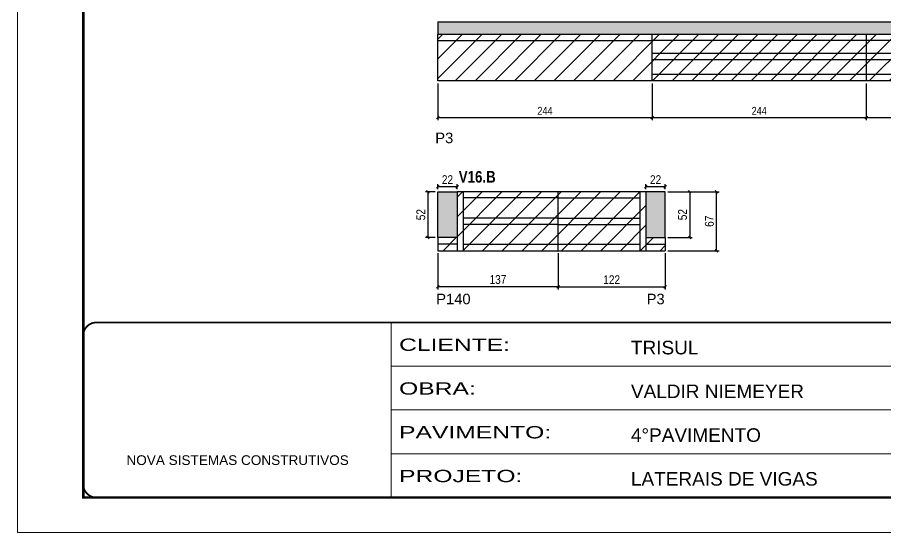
# Model space of a CAD drawing. Extents: x 3330 to 22105, y 1197 to 30204.
# Drawn here: x 14445 to 15433, y 25317 to 25904 of the extents above; entities that cross this region are included whole.
import ezdxf

# ---------------------------------------------------------------- set-up
doc = ezdxf.new("R2010")
doc.units = 0
doc.linetypes.add('CONTINUO', pattern=[0])
doc.linetypes.add('DASHED', pattern=[0.75, 0.5, -0.25])
for name, color, linetype in [('5', 5, 'Continuous'), ('COTA', 241, 'Continuous'), ('NOMENCLATURA', 7, 'Continuous'), ('Painéis', 200, 'Continuous'), ('SARR_2.2x15', 61, 'Continuous'), ('SARR_2.2x7', 40, 'Continuous')]:
    doc.layers.add(name, color=color, linetype=linetype)
for name, color, linetype, lineweight in [('Folhas', 255, 'Continuous', 9), ('Hachura', 251, 'Continuous', 9), ('SARRAFO DE PRESSAO', 251, 'DASHED', 9)]:
    doc.layers.add(name, color=color, linetype=linetype, lineweight=lineweight)
doc.styles.add('ARIAL', font='arial.ttf')
doc.styles.add('COTA TECNICA', font='techl___.ttf', dxfattribs={"height": 10})
doc.styles.add('COTA TECNICA-50', font='techl___.ttf', dxfattribs={"height": 9})
doc.styles.get("Standard").update_dxf_attribs({"font": 'arial.ttf'})
doc.styles.add('TECNICA', font='techb___.ttf', dxfattribs={"height": 10})
doc.styles.add('Tecnologia', font='')
doc.styles.get('Tecnologia').set_extended_font_data('Forgotten Futurist')
doc.dimstyles.new('COTA PAINEL-50', dxfattribs={"dimtxt": 9, "dimasz": 3, "dimexe": 3, "dimexo": 3, "dimgap": 3, "dimtad": 1, "dimdec": 1, "dimzin": 12, "dimdsep": 46, "dimtxsty": 'COTA TECNICA-50', "dimblk1": 'OBLIQUE', "dimblk2": 'OBLIQUE', "dimsah": 1, "dimcen": 0.9, "dimclrd": 4, "dimclre": 4, "dimclrt": 240, "dimadec": 1, "dimazin": 3, "dimtfac": 1, "dimtdec": 1, "dimtmove": 0, "dimatfit": 3, "dimfxl": 1, "dimtolj": 1, "dimtzin": 12, "dimarcsym": 0})
doc.dimstyles.new('PAINEL', dxfattribs={"dimtxt": 10, "dimasz": 3, "dimexe": 3, "dimexo": 3, "dimgap": 3, "dimtad": 1, "dimdec": 1, "dimzin": 12, "dimdsep": 46, "dimtxsty": 'COTA TECNICA', "dimblk1": 'OBLIQUE', "dimblk2": 'OBLIQUE', "dimsah": 1, "dimcen": 0.9, "dimclrd": 4, "dimclre": 4, "dimclrt": 240, "dimadec": 1, "dimazin": 3, "dimtfac": 1, "dimtdec": 1, "dimtmove": 0, "dimatfit": 3, "dimfxl": 1, "dimtolj": 1, "dimtzin": 12, "dimarcsym": 0})

# ---------------------------------------------------------------- blocks, each defined once
blk = doc.blocks.new('9999999999')
at = {"color": 30, "linetype": 'CONTINUO'}
for p, q in [((98564.56, 34230.21), (98564.56, 34429.45)), ((98564.56, 34379.64), (99583.98, 34379.64)), ((98564.56, 34329.83), (99487.98, 34329.83)), ((98564.56, 34280.02), (99487.98, 34280.02))]:
    blk.add_line(p, q, dxfattribs=at)
at = {"color": 30, "linetype": 'CONTINUO', "const_width": 2}
blk.add_lwpolyline([(99583.98, 34230.21), (99583.98, 34414.45, 0.414214), (99568.98, 34429.45), (98228.98, 34429.45, 0.414214), (98213.98, 34414.45), (98213.98, 34245.21, 0.414214), (98228.98, 34230.21), (99583.98, 34230.21)], format="xyb", dxfattribs=at)
at = {"layer": 'Folhas'}
blk.add_lwpolyline([(98138.98, 34190.21), (99623.98, 34190.21), (99623.98, 35240.21), (98138.98, 35240.21)], close=True, dxfattribs=at)
at = {"layer": 'Folhas', "color": 30, "const_width": 3}
blk.add_lwpolyline([(98213.98, 34230.21), (99583.98, 34230.21), (99583.98, 35200.21), (98213.98, 35200.21)], close=True, dxfattribs=at)
at = {"color": 7, "linetype": 'Continuous', "ltscale": 5, "style": 'ARIAL'}
for s, height, p in [('TRISUL', 15.483, (98837.68, 34393.13)), ('VALDIR NIEMEYER', 15.4829, (98837.68, 34343.32)), ('4°PAVIMENTO', 15.4829, (98837.68, 34293.51)), ('NOVA SISTEMAS CONSTRUTIVOS', 11.0592, (98263.19, 34267.21)), ('LATERAIS DE VIGAS', 15.4829, (98837.68, 34243.7))]:
    blk.add_text(s, height=height, dxfattribs=at).set_placement(p)
at = {"layer": 'Folhas', "color": 7, "style": 'Tecnologia', "width": 1.5}
for s, p in [('CLIENTE:', (98573.65, 34397.17)), ('OBRA:', (98573.65, 34347.31)), ('PAVIMENTO:', (98573.65, 34297.5)), ('PROJETO:', (98573.65, 34247.69))]:
    blk.add_text(s, height=14, dxfattribs=at).set_placement(p)
blk = doc.blocks.new('_Oblique')
at = {"color": 0, "linetype": 'ByBlock', "lineweight": -2}
blk.add_line((-0.5, -0.5), (0.5, 0.5), dxfattribs=at)
blk = doc.blocks.new('*D519')
at = {"layer": 'COTA', "color": 4, "linetype": 'ByBlock', "lineweight": -2, "transparency": 16777216}
for p, q in [((15060.34, 25635.38), (15060.34, 25594.29)), ((15182.34, 25635.38), (15182.34, 25594.29)), ((15060.34, 25597.29), (15182.34, 25597.29))]:
    blk.add_line(p, q, dxfattribs=at)
at = {"layer": 'Defpoints', "color": 0, "linetype": 'ByBlock', "transparency": 16777216}
for p in [(15060.34, 25638.38), (15182.34, 25638.38), (15182.34, 25597.29)]:
    blk.add_point(p, dxfattribs=at)
at = {"layer": 'COTA', "color": 4, "linetype": 'ByBlock', "lineweight": -2, "transparency": 16777216, "xscale": 3, "yscale": 3, "zscale": 3, "rotation": 180}
blk.add_blockref('_Oblique', (15060.34, 25597.29), dxfattribs=at)
at = {"layer": 'COTA', "color": 4, "linetype": 'ByBlock', "lineweight": -2, "transparency": 16777216, "xscale": 3, "yscale": 3, "zscale": 3}
blk.add_blockref('_Oblique', (15182.34, 25597.29), dxfattribs=at)
at = {"layer": 'COTA', "color": 240, "linetype": 'ByBlock', "transparency": 16777216, "insert": (15121.34, 25605.35), "char_height": 10, "attachment_point": 5, "style": 'COTA TECNICA'}
blk.add_mtext('\\A1;122', dxfattribs=at)
blk = doc.blocks.new('*D520')
at = {"layer": 'COTA', "color": 4, "linetype": 'ByBlock', "lineweight": -2, "transparency": 16777216}
for p, q in [((14923.34, 25635.38), (14923.34, 25594.29)), ((15060.34, 25635.38), (15060.34, 25594.29)), ((15060.34, 25597.29), (14923.34, 25597.29))]:
    blk.add_line(p, q, dxfattribs=at)
at = {"layer": 'Defpoints', "color": 0, "linetype": 'ByBlock', "transparency": 16777216}
for p in [(14923.34, 25638.38), (15060.34, 25638.38), (14923.34, 25597.29)]:
    blk.add_point(p, dxfattribs=at)
at = {"layer": 'COTA', "color": 4, "linetype": 'ByBlock', "lineweight": -2, "transparency": 16777216, "xscale": 3, "yscale": 3, "zscale": 3, "rotation": 180}
blk.add_blockref('_Oblique', (14923.34, 25597.29), dxfattribs=at)
at = {"layer": 'COTA', "color": 4, "linetype": 'ByBlock', "lineweight": -2, "transparency": 16777216, "xscale": 3, "yscale": 3, "zscale": 3}
blk.add_blockref('_Oblique', (15060.34, 25597.29), dxfattribs=at)
at = {"layer": 'COTA', "color": 240, "linetype": 'ByBlock', "transparency": 16777216, "insert": (14991.84, 25605.51), "char_height": 10, "attachment_point": 5, "style": 'COTA TECNICA'}
blk.add_mtext('\\A1;137', dxfattribs=at)
blk = doc.blocks.new('*D521')
at = {"layer": 'COTA', "color": 4, "linetype": 'ByBlock', "lineweight": -2, "transparency": 16777216}
for p, q in [((14920.34, 25705.38), (14909.15, 25705.38)), ((14912.15, 25705.38), (14912.15, 25653.38)), ((14920.34, 25653.38), (14909.15, 25653.38))]:
    blk.add_line(p, q, dxfattribs=at)
at = {"layer": 'Defpoints', "color": 0, "linetype": 'ByBlock', "transparency": 16777216}
for p in [(14923.34, 25705.38), (14912.15, 25653.38), (14923.34, 25653.38)]:
    blk.add_point(p, dxfattribs=at)
at = {"layer": 'COTA', "color": 4, "linetype": 'ByBlock', "lineweight": -2, "transparency": 16777216, "xscale": 3, "yscale": 3, "zscale": 3}
for p, rotation in [((14912.15, 25705.38), 90), ((14912.15, 25653.38), 270)]:
    blk.add_blockref('_Oblique', p, dxfattribs=dict(at, rotation=rotation))
at = {"layer": 'COTA', "color": 240, "linetype": 'ByBlock', "transparency": 16777216, "insert": (14904.04, 25679.38), "char_height": 10, "attachment_point": 5, "rotation": 90, "style": 'COTA TECNICA'}
blk.add_mtext('\\A1;52', dxfattribs=at)
blk = doc.blocks.new('*D522')
at = {"layer": 'COTA', "color": 4, "linetype": 'ByBlock', "lineweight": -2, "transparency": 16777216}
for p, q in [((15185.34, 25705.38), (15213.18, 25705.38)), ((15210.18, 25705.38), (15210.18, 25653.38)), ((15185.34, 25653.38), (15213.18, 25653.38))]:
    blk.add_line(p, q, dxfattribs=at)
at = {"layer": 'Defpoints', "color": 0, "linetype": 'ByBlock', "transparency": 16777216}
for p in [(15182.34, 25705.38), (15182.34, 25653.38), (15210.18, 25653.38)]:
    blk.add_point(p, dxfattribs=at)
at = {"layer": 'COTA', "color": 4, "linetype": 'ByBlock', "lineweight": -2, "transparency": 16777216, "xscale": 3, "yscale": 3, "zscale": 3}
for p, rotation in [((15210.18, 25705.38), 90), ((15210.18, 25653.38), 270)]:
    blk.add_blockref('_Oblique', p, dxfattribs=dict(at, rotation=rotation))
at = {"layer": 'COTA', "color": 240, "linetype": 'ByBlock', "transparency": 16777216, "insert": (15202.07, 25679.38), "char_height": 10, "attachment_point": 5, "rotation": 90, "style": 'COTA TECNICA'}
blk.add_mtext('\\A1;52', dxfattribs=at)
blk = doc.blocks.new('*D523')
at = {"layer": 'COTA', "color": 4, "linetype": 'ByBlock', "lineweight": -2, "transparency": 16777216}
for p, q in [((15185.34, 25705.38), (15243.76, 25705.38)), ((15240.76, 25638.38), (15240.76, 25705.38)), ((15185.34, 25638.38), (15243.76, 25638.38))]:
    blk.add_line(p, q, dxfattribs=at)
at = {"layer": 'Defpoints', "color": 0, "linetype": 'ByBlock', "transparency": 16777216}
for p in [(15182.34, 25705.38), (15240.76, 25705.38), (15182.34, 25638.38)]:
    blk.add_point(p, dxfattribs=at)
at = {"layer": 'COTA', "color": 4, "linetype": 'ByBlock', "lineweight": -2, "transparency": 16777216, "xscale": 3, "yscale": 3, "zscale": 3}
for p, rotation in [((15240.76, 25705.38), 90), ((15240.76, 25638.38), 270)]:
    blk.add_blockref('_Oblique', p, dxfattribs=dict(at, rotation=rotation))
at = {"layer": 'COTA', "color": 240, "linetype": 'ByBlock', "transparency": 16777216, "insert": (15232.65, 25671.88), "char_height": 10, "attachment_point": 5, "rotation": 90, "style": 'COTA TECNICA'}
blk.add_mtext('\\A1;67', dxfattribs=at)
blk = doc.blocks.new('*D524')
at = {"layer": 'COTA', "color": 4, "linetype": 'ByBlock', "lineweight": -2, "transparency": 16777216}
for p, q in [((15160.34, 25708.38), (15160.34, 25714.23)), ((15182.34, 25711.23), (15160.34, 25711.23)), ((15182.34, 25708.38), (15182.34, 25714.23))]:
    blk.add_line(p, q, dxfattribs=at)
at = {"layer": 'Defpoints', "color": 0, "linetype": 'ByBlock', "transparency": 16777216}
for p in [(15160.34, 25711.23), (15160.34, 25705.38), (15182.34, 25705.38)]:
    blk.add_point(p, dxfattribs=at)
at = {"layer": 'COTA', "color": 4, "linetype": 'ByBlock', "lineweight": -2, "transparency": 16777216, "xscale": 3, "yscale": 3, "zscale": 3, "rotation": 180}
blk.add_blockref('_Oblique', (15160.34, 25711.23), dxfattribs=at)
at = {"layer": 'COTA', "color": 4, "linetype": 'ByBlock', "lineweight": -2, "transparency": 16777216, "xscale": 3, "yscale": 3, "zscale": 3}
blk.add_blockref('_Oblique', (15182.34, 25711.23), dxfattribs=at)
at = {"layer": 'COTA', "color": 240, "linetype": 'ByBlock', "transparency": 16777216, "insert": (15171.34, 25719.23), "char_height": 10, "attachment_point": 5, "style": 'COTA TECNICA'}
blk.add_mtext('\\A1;22', dxfattribs=at)
blk = doc.blocks.new('*D525')
at = {"layer": 'COTA', "color": 4, "linetype": 'ByBlock', "lineweight": -2, "transparency": 16777216}
for p, q in [((14923.34, 25708.38), (14923.34, 25714.23)), ((14945.34, 25711.23), (14923.34, 25711.23)), ((14945.34, 25708.38), (14945.34, 25714.23))]:
    blk.add_line(p, q, dxfattribs=at)
at = {"layer": 'Defpoints', "color": 0, "linetype": 'ByBlock', "transparency": 16777216}
for p in [(14923.34, 25711.23), (14923.34, 25705.38), (14945.34, 25705.38)]:
    blk.add_point(p, dxfattribs=at)
at = {"layer": 'COTA', "color": 4, "linetype": 'ByBlock', "lineweight": -2, "transparency": 16777216, "xscale": 3, "yscale": 3, "zscale": 3, "rotation": 180}
blk.add_blockref('_Oblique', (14923.34, 25711.23), dxfattribs=at)
at = {"layer": 'COTA', "color": 4, "linetype": 'ByBlock', "lineweight": -2, "transparency": 16777216, "xscale": 3, "yscale": 3, "zscale": 3}
blk.add_blockref('_Oblique', (14945.34, 25711.23), dxfattribs=at)
at = {"layer": 'COTA', "color": 240, "linetype": 'ByBlock', "transparency": 16777216, "insert": (14934.34, 25719.23), "char_height": 10, "attachment_point": 5, "style": 'COTA TECNICA'}
blk.add_mtext('\\A1;22', dxfattribs=at)
blk = doc.blocks.new('*D465')
at = {"layer": 'COTA', "color": 4, "linetype": 'ByBlock', "lineweight": -2, "transparency": 16777216}
for p, q in [((14923.34, 25828.82), (14923.34, 25786.97)), ((15167.34, 25828.82), (15167.34, 25786.97)), ((14923.34, 25789.97), (15167.34, 25789.97))]:
    blk.add_line(p, q, dxfattribs=at)
at = {"layer": 'Defpoints', "color": 0, "linetype": 'ByBlock', "transparency": 16777216}
for p in [(14923.34, 25831.82), (15167.34, 25831.82), (15167.34, 25789.97)]:
    blk.add_point(p, dxfattribs=at)
at = {"layer": 'COTA', "color": 4, "linetype": 'ByBlock', "lineweight": -2, "transparency": 16777216, "xscale": 3, "yscale": 3, "zscale": 3, "rotation": 180}
blk.add_blockref('_Oblique', (14923.34, 25789.97), dxfattribs=at)
at = {"layer": 'COTA', "color": 4, "linetype": 'ByBlock', "lineweight": -2, "transparency": 16777216, "xscale": 3, "yscale": 3, "zscale": 3}
blk.add_blockref('_Oblique', (15167.34, 25789.97), dxfattribs=at)
at = {"layer": 'COTA', "color": 240, "linetype": 'ByBlock', "transparency": 16777216, "insert": (15045.34, 25797.54), "char_height": 9, "attachment_point": 5, "style": 'COTA TECNICA-50'}
blk.add_mtext('\\A1;244', dxfattribs=at)
blk = doc.blocks.new('*D466')
at = {"layer": 'COTA', "color": 4, "linetype": 'ByBlock', "lineweight": -2, "transparency": 16777216}
for p, q in [((15167.34, 25828.82), (15167.34, 25786.97)), ((15411.34, 25828.82), (15411.34, 25786.97)), ((15167.34, 25789.97), (15411.34, 25789.97))]:
    blk.add_line(p, q, dxfattribs=at)
at = {"layer": 'Defpoints', "color": 0, "linetype": 'ByBlock', "transparency": 16777216}
for p in [(15167.34, 25831.82), (15411.34, 25831.82), (15411.34, 25789.97)]:
    blk.add_point(p, dxfattribs=at)
at = {"layer": 'COTA', "color": 4, "linetype": 'ByBlock', "lineweight": -2, "transparency": 16777216, "xscale": 3, "yscale": 3, "zscale": 3, "rotation": 180}
blk.add_blockref('_Oblique', (15167.34, 25789.97), dxfattribs=at)
at = {"layer": 'COTA', "color": 4, "linetype": 'ByBlock', "lineweight": -2, "transparency": 16777216, "xscale": 3, "yscale": 3, "zscale": 3}
blk.add_blockref('_Oblique', (15411.34, 25789.97), dxfattribs=at)
at = {"layer": 'COTA', "color": 240, "linetype": 'ByBlock', "transparency": 16777216, "insert": (15289.34, 25797.54), "char_height": 9, "attachment_point": 5, "style": 'COTA TECNICA-50'}
blk.add_mtext('\\A1;244', dxfattribs=at)
blk = doc.blocks.new('*D470')
at = {"layer": 'COTA', "color": 4, "linetype": 'ByBlock', "lineweight": -2, "transparency": 16777216}
for p, q in [((15411.34, 25828.82), (15411.34, 25786.97)), ((15611.34, 25828.82), (15611.34, 25786.97)), ((15411.34, 25789.97), (15611.34, 25789.97))]:
    blk.add_line(p, q, dxfattribs=at)
at = {"layer": 'Defpoints', "color": 0, "linetype": 'ByBlock', "transparency": 16777216}
for p in [(15411.34, 25831.82), (15611.34, 25831.82), (15611.34, 25789.97)]:
    blk.add_point(p, dxfattribs=at)
at = {"layer": 'COTA', "color": 4, "linetype": 'ByBlock', "lineweight": -2, "transparency": 16777216, "xscale": 3, "yscale": 3, "zscale": 3, "rotation": 180}
blk.add_blockref('_Oblique', (15411.34, 25789.97), dxfattribs=at)
at = {"layer": 'COTA', "color": 4, "linetype": 'ByBlock', "lineweight": -2, "transparency": 16777216, "xscale": 3, "yscale": 3, "zscale": 3}
blk.add_blockref('_Oblique', (15611.34, 25789.97), dxfattribs=at)
at = {"layer": 'COTA', "color": 240, "linetype": 'ByBlock', "transparency": 16777216, "insert": (15511.34, 25798.08), "char_height": 10, "attachment_point": 5, "style": 'COTA TECNICA'}
blk.add_mtext('\\A1;200', dxfattribs=at)

msp = doc.modelspace()

# ---------------------------------------------------------------- hatches: boundary and pattern name
at = {"layer": 'COTA', "linetype": 'ByBlock'}
h = msp.add_hatch(dxfattribs=at)
h.set_pattern_fill('AR-CONC', color=256, scale=0.03)
h.set_pattern_definition([(50, (-117913.5154, -7867.112), (5.46554007, -0.47817257), [0.5715, -6.2865]), (355, (-117913.5154, -7867.112), (-1.05730264, 5.73170536), [0.4572, -5.02921753]), (100.4514447, (-117913.06, -7867.152), (4.40823741, 5.25353256), [0.48570026, -5.34270734]), (46.1842, (-117913.5154, -7865.588), (8.13237123, -1.26126984), [0.85725, -9.42975]), (96.6355576, (-117912.838, -7865.693), (7.122124, 7.42278374), [0.7285507, -8.01406824]), (351.184151, (-117913.5154, -7865.588), (7.122124, 7.42278374), [0.685799, -7.54379196]), (21, (-117912.7534, -7865.969), (4.54843174, -3.06795595), [0.5715, -6.2865]), (326, (-117912.7534, -7865.969), (1.85406085, 5.52563898), [0.4572, -5.0292]), (71.451445, (-117912.3744, -7866.2246), (6.40249258, 2.45768307), [0.48570026, -5.34269813]), (37.5, (-117913.5154, -7867.112), (0.092658098, 2.536651166), [0, -4.96824, 0, -5.1054, 0, -5.04825]), (7.5, (-117913.5154, -7867.112), (2.004589875, 3.005417245), [0, -2.91084, 0, -4.85394, 0, -1.92405]), (327.5, (-117915.2147, -7867.112), (4.067717855, -0.17186232), [0, -1.905, 0, -5.9436, 0, -7.8867]), (317.5, (-117915.9767, -7867.112), (4.44387544, 0.76279473), [0, -2.4765, 0, -3.94716, 0, -5.6007])])
h.paths.add_polyline_path([(14923.34, 25898.82), (14923.34, 25884.82), (15611.34, 25884.82), (15611.34, 25898.82)])
h = msp.add_hatch(dxfattribs=at)
h.set_pattern_fill('AR-CONC', color=256, scale=0.03)
h.set_pattern_definition([(50, (-116345.389, -5427.082), (5.46554007, -0.47817257), [0.5715, -6.2865]), (355, (-116345.389, -5427.082), (-1.05730264, 5.73170536), [0.4572, -5.02921753]), (100.4514447, (-116344.9335, -5427.122), (4.40823741, 5.25353256), [0.48570026, -5.34270734]), (46.1842, (-116345.389, -5425.558), (8.13237123, -1.26126984), [0.85725, -9.42975]), (96.6355576, (-116344.711, -5425.663), (7.122124, 7.42278374), [0.7285507, -8.01406824]), (351.184151, (-116345.389, -5425.558), (7.122124, 7.42278374), [0.685799, -7.54379196]), (21, (-116344.627, -5425.939), (4.54843174, -3.06795595), [0.5715, -6.2865]), (326, (-116344.627, -5425.939), (1.85406085, 5.52563898), [0.4572, -5.0292]), (71.451445, (-116344.248, -5426.195), (6.40249258, 2.45768307), [0.48570026, -5.34269813]), (37.5, (-116345.389, -5427.0821), (0.092658098, 2.536651166), [0, -4.96824, 0, -5.1054, 0, -5.04825]), (7.5, (-116345.389, -5427.0821), (2.004589875, 3.005417245), [0, -2.91084, 0, -4.85394, 0, -1.92405]), (327.5, (-116347.0882, -5427.0821), (4.067717855, -0.17186232), [0, -1.905, 0, -5.9436, 0, -7.8867]), (317.5, (-116347.8502, -5427.082), (4.44387544, 0.76279473), [0, -2.4765, 0, -3.94716, 0, -5.6007])])
h.paths.add_polyline_path([(14945.34, 25705.38), (14923.34, 25705.38), (14923.34, 25653.38), (14945.34, 25653.38)])
h.paths.add_polyline_path([(15160.34, 25653.38), (15182.34, 25653.38), (15182.34, 25705.38), (15160.34, 25705.38)])
at = {"layer": 'Hachura', "linetype": 'ByBlock'}
h = msp.add_hatch(dxfattribs=at)
h.set_pattern_fill('ANSI31', color=256, scale=5)
h.paths.add_polyline_path([(15167.34, 26271.14), (14923.34, 26271.14), (14923.34, 26218.14), (15167.34, 26218.14)])
h.paths.add_polyline_path([(15411.34, 26271.14), (15167.34, 26271.14), (15167.34, 26218.14), (15411.34, 26218.14)])
h.paths.add_polyline_path([(15611.34, 26271.14), (15411.34, 26271.14), (15411.34, 26218.14), (15611.34, 26218.14)])
h.paths.add_polyline_path([(15381.34, 26090.32), (15167.34, 26090.32), (15167.34, 26023.32), (15381.34, 26023.32)])
h.paths.add_polyline_path([(15167.34, 26090.32), (14923.34, 26090.32), (14923.34, 26023.32), (15167.34, 26023.32)])
h.paths.add_polyline_path([(15167.34, 25884.82), (14923.34, 25884.82), (14923.34, 25831.82), (15167.34, 25831.82)])
h.paths.add_polyline_path([(15411.34, 25884.82), (15167.34, 25884.82), (15167.34, 25831.82), (15411.34, 25831.82)])
h.paths.add_polyline_path([(15611.34, 25884.82), (15411.34, 25884.82), (15411.34, 25831.82), (15611.34, 25831.82)])
h.paths.add_polyline_path([(15160.34, 25705.38), (15060.34, 25705.38), (15060.34, 25638.38), (15160.34, 25638.38), (15160.34, 25653.38)])
h.paths.add_polyline_path([(15060.34, 25705.38), (14945.34, 25705.38), (14945.34, 25653.38), (14945.34, 25638.38), (15060.34, 25638.38)])
h.paths.add_polyline_path([(15182.34, 25653.38), (15160.34, 25653.38), (15160.34, 25645.88), (15182.34, 25645.88)])
h.paths.add_polyline_path([(15182.34, 25645.88), (15160.34, 25645.88), (15160.34, 25638.38), (15182.34, 25638.38)])
h.paths.add_polyline_path([(14945.34, 25645.88), (14923.34, 25645.88), (14923.34, 25638.38), (14945.34, 25638.38)])
h.paths.add_polyline_path([(14945.34, 25653.38), (14923.34, 25653.38), (14923.34, 25645.88), (14945.34, 25645.88)])

# ---------------------------------------------------------------- linework, layer by layer
at = {"layer": 'COTA', "linetype": 'ByBlock'}
for p, q in [((14923.34, 25898.82), (14923.34, 25884.82)), ((14923.34, 25898.82), (15611.34, 25898.82)), ((14923.34, 25653.38), (14923.34, 25705.38)), ((14923.34, 25705.38), (14945.34, 25705.38)), ((15182.34, 25705.38), (15160.34, 25705.38)), ((15182.34, 25653.38), (15182.34, 25705.38)), ((14945.34, 25653.38), (14945.34, 25638.38)), ((15160.34, 25653.38), (15160.34, 25638.38))]:
    msp.add_line(p, q, dxfattribs=at)
at = {"layer": 'Painéis', "linetype": 'Continuous'}
for p, q in [((14923.34, 25884.82), (15611.34, 25884.82)), ((14923.34, 25831.82), (14923.34, 25884.82)), ((15167.34, 25831.82), (15167.34, 25884.82)), ((15411.34, 25884.82), (15411.34, 25831.82)), ((15611.34, 25831.82), (14923.34, 25831.82)), ((15182.34, 25705.38), (14945.34, 25705.38)), ((14945.34, 25705.38), (14945.34, 25653.38)), ((15060.34, 25638.38), (15060.34, 25705.38)), ((15160.34, 25705.38), (15160.34, 25653.38)), ((14923.34, 25653.38), (14923.34, 25638.38)), ((14945.34, 25653.38), (14923.34, 25653.38)), ((15160.34, 25653.38), (15182.34, 25653.38)), ((15182.34, 25653.38), (15182.34, 25638.38)), ((14923.34, 25638.38), (15182.34, 25638.38))]:
    msp.add_line(p, q, dxfattribs=at)
at = {"layer": 'SARR_2.2x15', "linetype": 'ByBlock'}
for p, q in [((14945.34, 25645.88), (14923.34, 25645.88)), ((15160.34, 25645.88), (15182.34, 25645.88))]:
    msp.add_line(p, q, dxfattribs=at)
at = {"layer": 'SARR_2.2x7', "linetype": 'Continuous'}
for p, q in [((14923.34, 25877.82), (15167.34, 25877.82)), ((15411.34, 25877.82), (15167.34, 25877.82)), ((15611.34, 25877.82), (15411.34, 25877.82)), ((15411.34, 25862.81), (15167.34, 25862.81)), ((15611.34, 25862.81), (15411.34, 25862.81)), ((15411.34, 25855.81), (15167.34, 25855.81)), ((15611.34, 25855.81), (15411.34, 25855.81)), ((15411.34, 25838.82), (15167.34, 25838.82)), ((15611.34, 25838.82), (15411.34, 25838.82)), ((14952.34, 25705.38), (14952.34, 25638.38)), ((15060.34, 25698.38), (14952.34, 25698.38)), ((15060.34, 25698.38), (15153.34, 25698.38)), ((15153.34, 25705.38), (15153.34, 25638.38)), ((15060.34, 25675.34), (14952.34, 25675.34)), ((15060.34, 25675.34), (15153.34, 25675.34)), ((15060.34, 25668.34), (14952.34, 25668.34)), ((15060.34, 25668.34), (15153.34, 25668.34)), ((15060.34, 25645.38), (14952.34, 25645.38)), ((15153.34, 25645.38), (15060.34, 25645.38))]:
    msp.add_line(p, q, dxfattribs=at)

# ---------------------------------------------------------------- block references
at = {"layer": 'SARRAFO DE PRESSAO', "color": 6, "linetype": 'ByBlock'}
msp.add_blockref('9999999999', (-83694.42, -8872.81), dxfattribs=at)

# ---------------------------------------------------------------- texts
at = {"layer": '5', "linetype": 'Continuous'}
for s, rotation, p in [('P3', 359.99996, (14920.46, 25760.75)), ('P140', 0.00004, (14921.54, 25577.39)), ('P3', 0.00004, (15161.18, 25577.39))]:
    msp.add_text(s, height=12, rotation=rotation, dxfattribs=at).set_placement(p)
at = {"layer": 'NOMENCLATURA', "style": 'TECNICA'}
msp.add_text('V16.B', height=13.2, dxfattribs=at).set_placement((14947.22, 25715.89))

# ---------------------------------------------------------------- dimensions: what is measured, and where the dimension line sits
at = {"layer": 'COTA', "linetype": 'ByBlock'}
dim = msp.add_linear_dim(base=(15167.34, 25789.97), p1=(14923.34, 25831.82), p2=(15167.34, 25831.82), angle=180, dimstyle='COTA PAINEL-50', override={"dimarcsym": 1}, dxfattribs=at)
dim.commit()
dim.dimension.update_dxf_attribs({"geometry": '*D465', "text_midpoint": (15045.34, 25797.54)})
dim = msp.add_linear_dim(base=(15411.34, 25789.97), p1=(15167.34, 25831.82), p2=(15411.34, 25831.82), dimstyle='COTA PAINEL-50', override={"dimarcsym": 1}, dxfattribs=at)
dim.commit()
dim.dimension.update_dxf_attribs({"geometry": '*D466', "text_midpoint": (15289.34, 25797.54)})
for base, p1, p2, picture, middle in [((15611.34, 25789.97), (15411.34, 25831.82), (15611.34, 25831.82), '*D470', (15511.34, 25798.08)), ((14923.34, 25711.23), (14945.34, 25705.38), (14923.34, 25705.38), '*D525', (14934.34, 25719.23)), ((15160.34, 25711.23), (15182.34, 25705.38), (15160.34, 25705.38), '*D524', (15171.34, 25719.23))]:
    dim = msp.add_linear_dim(base=base, p1=p1, p2=p2, dimstyle='PAINEL', dxfattribs=at)
    dim.commit()
    dim.dimension.update_dxf_attribs({"geometry": picture, "text_midpoint": middle})
for base, p1, p2, angle, picture, middle in [((14912.15, 25653.38), (14923.34, 25705.38), (14923.34, 25653.38), 90, '*D521', (14904.04, 25679.38)), ((15210.18, 25653.38), (15182.34, 25705.38), (15182.34, 25653.38), 90, '*D522', (15202.07, 25679.38)), ((15240.76, 25705.38), (15182.34, 25638.38), (15182.34, 25705.38), 90, '*D523', (15232.65, 25671.88)), ((14923.34, 25597.29), (15060.34, 25638.38), (14923.34, 25638.38), 180, '*D520', (14991.84, 25605.51)), ((15182.34, 25597.29), (15060.34, 25638.38), (15182.34, 25638.38), 180, '*D519', (15121.34, 25605.35))]:
    dim = msp.add_linear_dim(base=base, p1=p1, p2=p2, angle=angle, dimstyle='PAINEL', dxfattribs=at)
    dim.commit()
    dim.dimension.update_dxf_attribs({"geometry": picture, "text_midpoint": middle})

doc.saveas('drawing.dxf')
